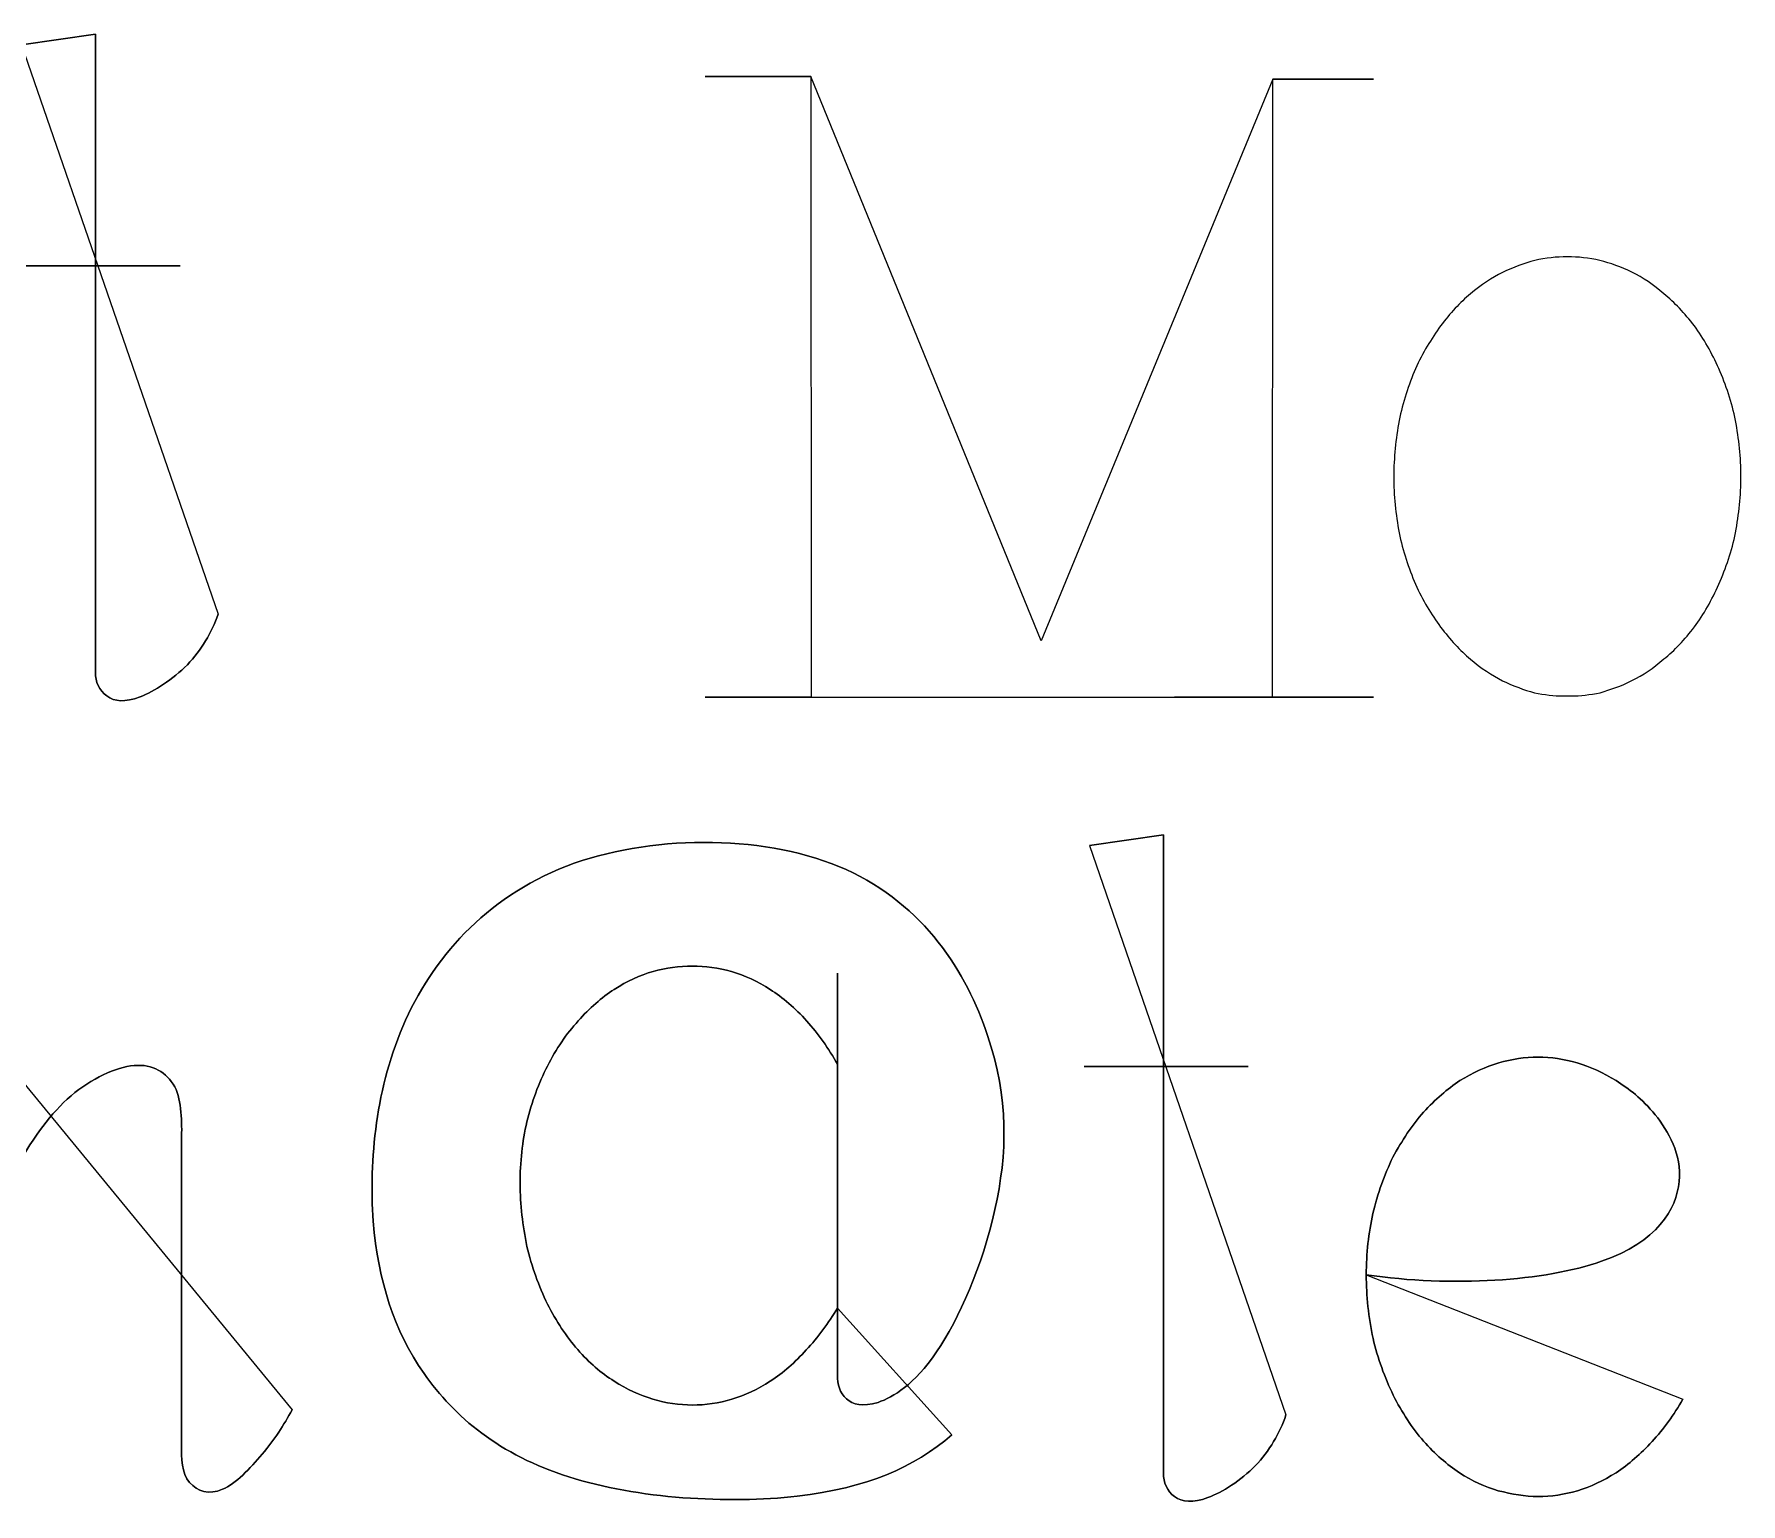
# Model space of a CAD drawing. Header units: centimetres. Extents: x -9.8 to 9.8, y -7 to 7.
# Drawn here: x -8.298 to -7.576, y 5.665 to 6.286 of the extents above; entities that cross this region are included whole.
import ezdxf

# ---------------------------------------------------------------- set-up
doc = ezdxf.new("R2010")
doc.units = ezdxf.units.CM
doc.header["$MEASUREMENT"] = 0
doc.layers.add('Layer 1', color=7, linetype='Continuous')

msp = doc.modelspace()

# ---------------------------------------------------------------- linework, layer by layer
at = {"layer": 'Layer 1', "color": 7}
for points, knots in [([(-8.30288, 6.28157), (-8.30288, 6.28157), (-8.27163, 6.28615), (-8.27163, 6.28615), (-8.27163, 6.28615), (-8.27163, 6.28615), (-8.27163, 6.18823), (-8.27163, 6.18823), (-8.27163, 6.18823), (-8.27163, 6.18823), (-8.2358, 6.18822), (-8.2358, 6.18822), (-8.2358, 6.18822), (-8.2358, 6.18822), (-8.30515, 6.18822), (-8.30515, 6.18822), (-8.30515, 6.18822), (-8.30515, 6.18822), (-8.27163, 6.18822), (-8.27163, 6.18822), (-8.27163, 6.18822), (-8.27163, 6.18822), (-8.27163, 6.0164), (-8.27163, 6.0164), (-8.27163, 6.0164), (-8.27163, 6.01259), (-8.2701, 6.00878), (-8.26687, 6.0065), (-8.26687, 6.0065), (-8.26364, 6.00401), (-8.25906, 6.00364), (-8.25277, 6.00613), (-8.25277, 6.00613), (-8.24668, 6.00841), (-8.23906, 6.01356), (-8.23277, 6.01965), (-8.23277, 6.01965), (-8.22687, 6.02595), (-8.22248, 6.03317), (-8.21981, 6.041), (-8.21981, 6.041), (-8.21981, 6.041), (-8.30288, 6.28157), (-8.30288, 6.28157)], [0, 0, 0, 0, 0.083333, 0.083333, 0.083333, 0.083333, 0.166667, 0.166667, 0.166667, 0.166667, 0.25, 0.25, 0.25, 0.25, 0.333333, 0.333333, 0.333333, 0.333333, 0.416667, 0.416667, 0.416667, 0.416667, 0.5, 0.5, 0.5, 0.5, 0.583333, 0.583333, 0.583333, 0.583333, 0.666667, 0.666667, 0.666667, 0.666667, 0.75, 0.75, 0.75, 0.75, 0.833333, 0.833333, 0.833333, 0.833333, 1, 1, 1, 1]), ([(-7.92645, 6.00592), (-7.92645, 6.00592), (-8.0139, 6.00592), (-8.0139, 6.00592), (-8.0139, 6.00592), (-8.0139, 6.00592), (-7.96913, 6.00592), (-7.96913, 6.00592), (-7.96913, 6.00592), (-7.96913, 6.00592), (-7.96932, 6.26823), (-7.96932, 6.26823), (-7.96932, 6.26823), (-7.96932, 6.26823), (-8.0139, 6.26823), (-8.0139, 6.26823), (-8.0139, 6.26823), (-8.0139, 6.26823), (-7.96932, 6.26823), (-7.96932, 6.26823), (-7.96932, 6.26823), (-7.96932, 6.26823), (-7.87198, 6.02974), (-7.87198, 6.02974), (-7.87198, 6.02974), (-7.87198, 6.02974), (-7.77405, 6.26709), (-7.77405, 6.26709), (-7.77405, 6.26709), (-7.77405, 6.26709), (-7.73156, 6.26709), (-7.73156, 6.26709), (-7.73156, 6.26709), (-7.73156, 6.26709), (-7.77405, 6.26709), (-7.77405, 6.26709), (-7.77405, 6.26709), (-7.77405, 6.26709), (-7.77424, 6.00592), (-7.77424, 6.00592), (-7.77424, 6.00592), (-7.77424, 6.00592), (-7.81559, 6.00592), (-7.81559, 6.00592), (-7.81559, 6.00592), (-7.81559, 6.00592), (-7.73156, 6.00592), (-7.73156, 6.00592), (-7.73156, 6.00592), (-7.73156, 6.00592), (-7.92645, 6.00592), (-7.92645, 6.00592)], [0, 0, 0, 0, 0.071429, 0.071429, 0.071429, 0.071429, 0.142857, 0.142857, 0.142857, 0.142857, 0.214286, 0.214286, 0.214286, 0.214286, 0.285714, 0.285714, 0.285714, 0.285714, 0.357143, 0.357143, 0.357143, 0.357143, 0.428571, 0.428571, 0.428571, 0.428571, 0.5, 0.5, 0.5, 0.5, 0.571429, 0.571429, 0.571429, 0.571429, 0.642857, 0.642857, 0.642857, 0.642857, 0.714286, 0.714286, 0.714286, 0.714286, 0.785714, 0.785714, 0.785714, 0.785714, 0.857143, 0.857143, 0.857143, 0.857143, 1, 1, 1, 1]), ([(-8.38252, 5.94076), (-8.38252, 5.94076), (-8.34365, 5.94857), (-8.34365, 5.94857), (-8.34365, 5.94857), (-8.34365, 5.94857), (-8.34346, 5.66816), (-8.34346, 5.66816), (-8.34346, 5.66816), (-8.34346, 5.66816), (-8.34365, 5.70168), (-8.34365, 5.70168), (-8.34365, 5.70168), (-8.33812, 5.72359), (-8.33164, 5.7455), (-8.32497, 5.76341), (-8.32497, 5.76341), (-8.3183, 5.78151), (-8.31145, 5.79598), (-8.3046, 5.80799), (-8.3046, 5.80799), (-8.29754, 5.82037), (-8.2905, 5.83008), (-8.28193, 5.83752), (-8.28193, 5.83752), (-8.27336, 5.84477), (-8.26307, 5.84972), (-8.25526, 5.85027), (-8.25526, 5.85027), (-8.24727, 5.85104), (-8.24174, 5.84741), (-8.23811, 5.84133), (-8.23811, 5.84133), (-8.23507, 5.83506), (-8.23507, 5.82667), (-8.23525, 5.81868), (-8.23525, 5.81868), (-8.23525, 5.81868), (-8.23525, 5.69009), (-8.23525, 5.69009), (-8.23525, 5.69009), (-8.23525, 5.68437), (-8.23525, 5.67808), (-8.23181, 5.67411), (-8.23181, 5.67411), (-8.22858, 5.6703), (-8.22361, 5.66877), (-8.21789, 5.67125), (-8.21789, 5.67125), (-8.21236, 5.67353), (-8.20627, 5.68001), (-8.20112, 5.68612), (-8.20112, 5.68612), (-8.19597, 5.69223), (-8.19197, 5.69832), (-8.18855, 5.7048), (-8.18855, 5.7048), (-8.18855, 5.7048), (-8.38252, 5.94076), (-8.38252, 5.94076)], [0, 0, 0, 0, 0.0625, 0.0625, 0.0625, 0.0625, 0.125, 0.125, 0.125, 0.125, 0.1875, 0.1875, 0.1875, 0.1875, 0.25, 0.25, 0.25, 0.25, 0.3125, 0.3125, 0.3125, 0.3125, 0.375, 0.375, 0.375, 0.375, 0.4375, 0.4375, 0.4375, 0.4375, 0.5, 0.5, 0.5, 0.5, 0.5625, 0.5625, 0.5625, 0.5625, 0.625, 0.625, 0.625, 0.625, 0.6875, 0.6875, 0.6875, 0.6875, 0.75, 0.75, 0.75, 0.75, 0.8125, 0.8125, 0.8125, 0.8125, 0.875, 0.875, 0.875, 0.875, 1, 1, 1, 1]), ([(-7.95807, 5.7478), (-7.96188, 5.74153), (-7.96627, 5.73542), (-7.97122, 5.7301), (-7.97122, 5.7301), (-7.97598, 5.72497), (-7.98093, 5.72039), (-7.98646, 5.71695), (-7.98646, 5.71695), (-7.9918, 5.71333), (-7.99712, 5.71105), (-8.00265, 5.70933), (-8.00265, 5.70933), (-8.00818, 5.70761), (-8.01389, 5.70684), (-8.01942, 5.70684), (-8.01942, 5.70684), (-8.03048, 5.70684), (-8.04172, 5.71009), (-8.05239, 5.71692), (-8.05239, 5.71692), (-8.05792, 5.72036), (-8.06305, 5.72473), (-8.06782, 5.73026), (-8.06782, 5.73026), (-8.07258, 5.73576), (-8.07697, 5.74227), (-8.08057, 5.7495), (-8.08057, 5.7495), (-8.08438, 5.75712), (-8.08724, 5.76532), (-8.08933, 5.77389), (-8.08933, 5.77389), (-8.09105, 5.78265), (-8.09219, 5.79159), (-8.09219, 5.80035), (-8.09219, 5.80035), (-8.09219, 5.8095), (-8.09124, 5.81826), (-8.08933, 5.82644), (-8.08933, 5.82644), (-8.08724, 5.83483), (-8.08438, 5.843), (-8.08057, 5.85007), (-8.08057, 5.85007), (-8.07695, 5.85729), (-8.07258, 5.86378), (-8.06761, 5.86912), (-8.06761, 5.86912), (-8.06285, 5.87465), (-8.05769, 5.87904), (-8.05237, 5.88246), (-8.05237, 5.88246), (-8.04705, 5.88608), (-8.04152, 5.88839), (-8.03599, 5.89008), (-8.03599, 5.89008), (-8.03046, 5.89161), (-8.02496, 5.89236), (-8.01943, 5.89236), (-8.01943, 5.89236), (-8.0084, 5.89236), (-7.99715, 5.88932), (-7.98646, 5.88244), (-7.98646, 5.88244), (-7.98114, 5.87903), (-7.97598, 5.87463), (-7.97103, 5.8691), (-7.97103, 5.8691), (-7.96627, 5.86376), (-7.96169, 5.85748), (-7.95807, 5.85082), (-7.95807, 5.85082), (-7.95807, 5.85082), (-7.95807, 5.88929), (-7.95807, 5.88929), (-7.95807, 5.88929), (-7.95807, 5.88929), (-7.95807, 5.71937), (-7.95807, 5.71937), (-7.95807, 5.71937), (-7.95807, 5.71575), (-7.95712, 5.71194), (-7.95426, 5.70945), (-7.95426, 5.70945), (-7.95159, 5.70699), (-7.94741, 5.70604), (-7.94092, 5.70794), (-7.94092, 5.70794), (-7.93444, 5.71022), (-7.92568, 5.71535), (-7.91615, 5.72927), (-7.91615, 5.72927), (-7.90681, 5.74316), (-7.89673, 5.76584), (-7.89157, 5.78946), (-7.89157, 5.78946), (-7.88623, 5.81288), (-7.88567, 5.83671), (-7.89461, 5.86299), (-7.89461, 5.86299), (-7.90337, 5.88947), (-7.92165, 5.91842), (-7.95443, 5.9331), (-7.95443, 5.9331), (-7.987, 5.94776), (-8.03407, 5.94815), (-8.06931, 5.93577), (-8.06931, 5.93577), (-8.10455, 5.92302), (-8.1276, 5.89786), (-8.14056, 5.86949), (-8.14056, 5.86949), (-8.15331, 5.84129), (-8.15599, 5.81025), (-8.15427, 5.78453), (-8.15427, 5.78453), (-8.15199, 5.75881), (-8.14551, 5.73844), (-8.13276, 5.72013), (-8.13276, 5.72013), (-8.12001, 5.70185), (-8.10075, 5.68565), (-8.07161, 5.6765), (-8.07161, 5.6765), (-8.04266, 5.66716), (-8.00417, 5.66507), (-7.97504, 5.6683), (-7.97504, 5.6683), (-7.9457, 5.67174), (-7.9257, 5.6805), (-7.90969, 5.6942), (-7.90969, 5.6942), (-7.90969, 5.6942), (-7.95807, 5.7478), (-7.95807, 5.7478)], [0, 0, 0, 0, 0.028571, 0.028571, 0.028571, 0.028571, 0.057143, 0.057143, 0.057143, 0.057143, 0.085714, 0.085714, 0.085714, 0.085714, 0.114286, 0.114286, 0.114286, 0.114286, 0.142857, 0.142857, 0.142857, 0.142857, 0.171429, 0.171429, 0.171429, 0.171429, 0.2, 0.2, 0.2, 0.2, 0.228571, 0.228571, 0.228571, 0.228571, 0.257143, 0.257143, 0.257143, 0.257143, 0.285714, 0.285714, 0.285714, 0.285714, 0.314286, 0.314286, 0.314286, 0.314286, 0.342857, 0.342857, 0.342857, 0.342857, 0.371429, 0.371429, 0.371429, 0.371429, 0.4, 0.4, 0.4, 0.4, 0.428571, 0.428571, 0.428571, 0.428571, 0.457143, 0.457143, 0.457143, 0.457143, 0.485714, 0.485714, 0.485714, 0.485714, 0.514286, 0.514286, 0.514286, 0.514286, 0.542857, 0.542857, 0.542857, 0.542857, 0.571429, 0.571429, 0.571429, 0.571429, 0.6, 0.6, 0.6, 0.6, 0.628571, 0.628571, 0.628571, 0.628571, 0.657143, 0.657143, 0.657143, 0.657143, 0.685714, 0.685714, 0.685714, 0.685714, 0.714286, 0.714286, 0.714286, 0.714286, 0.742857, 0.742857, 0.742857, 0.742857, 0.771429, 0.771429, 0.771429, 0.771429, 0.8, 0.8, 0.8, 0.8, 0.828571, 0.828571, 0.828571, 0.828571, 0.857143, 0.857143, 0.857143, 0.857143, 0.885714, 0.885714, 0.885714, 0.885714, 0.914286, 0.914286, 0.914286, 0.914286, 0.942857, 0.942857, 0.942857, 0.942857, 1, 1, 1, 1]), ([(-7.85158, 5.94324), (-7.85158, 5.94324), (-7.82033, 5.94782), (-7.82033, 5.94782), (-7.82033, 5.94782), (-7.82033, 5.94782), (-7.82033, 5.8499), (-7.82033, 5.8499), (-7.82033, 5.8499), (-7.82033, 5.8499), (-7.7845, 5.8499), (-7.7845, 5.8499), (-7.7845, 5.8499), (-7.7845, 5.8499), (-7.85388, 5.8499), (-7.85388, 5.8499), (-7.85388, 5.8499), (-7.85388, 5.8499), (-7.82036, 5.8499), (-7.82036, 5.8499), (-7.82036, 5.8499), (-7.82036, 5.8499), (-7.82036, 5.67805), (-7.82036, 5.67805), (-7.82036, 5.67805), (-7.82036, 5.67424), (-7.81883, 5.67043), (-7.8156, 5.66815), (-7.8156, 5.66815), (-7.81235, 5.66587), (-7.80779, 5.66529), (-7.8015, 5.66775), (-7.8015, 5.66775), (-7.79541, 5.66984), (-7.78761, 5.67518), (-7.7815, 5.68109), (-7.7815, 5.68109), (-7.77541, 5.68757), (-7.77121, 5.69482), (-7.76854, 5.70263), (-7.76854, 5.70263), (-7.76854, 5.70263), (-7.85158, 5.94324), (-7.85158, 5.94324)], [0, 0, 0, 0, 0.083333, 0.083333, 0.083333, 0.083333, 0.166667, 0.166667, 0.166667, 0.166667, 0.25, 0.25, 0.25, 0.25, 0.333333, 0.333333, 0.333333, 0.333333, 0.416667, 0.416667, 0.416667, 0.416667, 0.5, 0.5, 0.5, 0.5, 0.583333, 0.583333, 0.583333, 0.583333, 0.666667, 0.666667, 0.666667, 0.666667, 0.75, 0.75, 0.75, 0.75, 0.833333, 0.833333, 0.833333, 0.833333, 1, 1, 1, 1]), ([(-7.85158, 5.94324), (-7.85158, 5.94324), (-7.85158, 5.94324), (-7.85158, 5.94324), (-7.85158, 5.94324), (-7.85158, 5.94324), (-7.85158, 5.94324), (-7.85158, 5.94324)], [0, 0, 0, 0, 0.333333, 0.333333, 0.333333, 0.333333, 1, 1, 1, 1]), ([(-7.7346, 5.76187), (-7.6984, 5.75655), (-7.65898, 5.7592), (-7.63517, 5.76759), (-7.63517, 5.76759), (-7.61154, 5.77579), (-7.60355, 5.7895), (-7.60239, 5.8013), (-7.60239, 5.8013), (-7.60125, 5.81292), (-7.60697, 5.82244), (-7.6125, 5.82948), (-7.6125, 5.82948), (-7.61822, 5.83633), (-7.62356, 5.84051), (-7.62906, 5.84395), (-7.62906, 5.84395), (-7.63991, 5.85062), (-7.65097, 5.85387), (-7.66203, 5.85387), (-7.66203, 5.85387), (-7.67306, 5.85387), (-7.68431, 5.85062), (-7.695, 5.84395), (-7.695, 5.84395), (-7.70034, 5.84033), (-7.70548, 5.83593), (-7.71043, 5.83061), (-7.71043, 5.83061), (-7.71519, 5.82508), (-7.71956, 5.8186), (-7.72339, 5.81156), (-7.72339, 5.81156), (-7.72683, 5.80413), (-7.72987, 5.79632), (-7.73178, 5.78775), (-7.73178, 5.78775), (-7.73368, 5.7796), (-7.7346, 5.77084), (-7.7346, 5.76187), (-7.7346, 5.76187), (-7.7346, 5.75293), (-7.73365, 5.74396), (-7.73174, 5.73501), (-7.73174, 5.73501), (-7.72983, 5.72662), (-7.72679, 5.71845), (-7.72317, 5.71101), (-7.72317, 5.71101), (-7.71955, 5.70358), (-7.71518, 5.69712), (-7.71042, 5.69159), (-7.71042, 5.69159), (-7.70547, 5.68609), (-7.7005, 5.68169), (-7.69518, 5.67825), (-7.69518, 5.67825), (-7.68986, 5.67463), (-7.68433, 5.67235), (-7.6788, 5.67063), (-7.6788, 5.67063), (-7.67308, 5.6691), (-7.66756, 5.66817), (-7.66203, 5.66817), (-7.66203, 5.66817), (-7.65097, 5.66817), (-7.63973, 5.6714), (-7.62906, 5.67825), (-7.62906, 5.67825), (-7.62372, 5.68169), (-7.61858, 5.68624), (-7.61382, 5.6914), (-7.61382, 5.6914), (-7.60906, 5.69653), (-7.60448, 5.70283), (-7.60086, 5.70931), (-7.60086, 5.70931), (-7.60086, 5.70931), (-7.7346, 5.76187), (-7.7346, 5.76187)], [0, 0, 0, 0, 0.047619, 0.047619, 0.047619, 0.047619, 0.095238, 0.095238, 0.095238, 0.095238, 0.142857, 0.142857, 0.142857, 0.142857, 0.190476, 0.190476, 0.190476, 0.190476, 0.238095, 0.238095, 0.238095, 0.238095, 0.285714, 0.285714, 0.285714, 0.285714, 0.333333, 0.333333, 0.333333, 0.333333, 0.380952, 0.380952, 0.380952, 0.380952, 0.428571, 0.428571, 0.428571, 0.428571, 0.47619, 0.47619, 0.47619, 0.47619, 0.52381, 0.52381, 0.52381, 0.52381, 0.571429, 0.571429, 0.571429, 0.571429, 0.619048, 0.619048, 0.619048, 0.619048, 0.666667, 0.666667, 0.666667, 0.666667, 0.714286, 0.714286, 0.714286, 0.714286, 0.761905, 0.761905, 0.761905, 0.761905, 0.809524, 0.809524, 0.809524, 0.809524, 0.857143, 0.857143, 0.857143, 0.857143, 0.904762, 0.904762, 0.904762, 0.904762, 1, 1, 1, 1]), ([(-7.7346, 5.76187), (-7.7346, 5.76187), (-7.7346, 5.76187), (-7.7346, 5.76187), (-7.7346, 5.76187), (-7.7346, 5.76187), (-7.7346, 5.76187), (-7.7346, 5.76187)], [0, 0, 0, 0, 0.333333, 0.333333, 0.333333, 0.333333, 1, 1, 1, 1]), ([(-7.95807, 5.7478), (-7.95807, 5.7478), (-7.95807, 5.7478), (-7.95807, 5.7478), (-7.95807, 5.7478), (-7.95807, 5.7478), (-7.95807, 5.7478), (-7.95807, 5.7478)], [0, 0, 0, 0, 0.333333, 0.333333, 0.333333, 0.333333, 1, 1, 1, 1])]:
    msp.add_open_spline(points, degree=3, knots=knots, dxfattribs=at)
at = {"layer": 'Layer 1', "color": 9, "lineweight": 0}
for points, knots in [([(-8.30288, 6.28157), (-8.30288, 6.28157), (-8.27163, 6.28615), (-8.27163, 6.28615), (-8.27163, 6.28615), (-8.27163, 6.28615), (-8.27163, 6.18823), (-8.27163, 6.18823), (-8.27163, 6.18823), (-8.27163, 6.18823), (-8.2358, 6.18822), (-8.2358, 6.18822), (-8.2358, 6.18822), (-8.2358, 6.18822), (-8.30515, 6.18822), (-8.30515, 6.18822), (-8.30515, 6.18822), (-8.30515, 6.18822), (-8.27163, 6.18822), (-8.27163, 6.18822), (-8.27163, 6.18822), (-8.27163, 6.18822), (-8.27163, 6.0164), (-8.27163, 6.0164), (-8.27163, 6.0164), (-8.27163, 6.01259), (-8.2701, 6.00878), (-8.26687, 6.0065), (-8.26687, 6.0065), (-8.26364, 6.00401), (-8.25906, 6.00364), (-8.25277, 6.00613), (-8.25277, 6.00613), (-8.24668, 6.00841), (-8.23906, 6.01356), (-8.23277, 6.01965), (-8.23277, 6.01965), (-8.22687, 6.02595), (-8.22248, 6.03317), (-8.21981, 6.041)], [0, 0, 0, 0, 0.090909, 0.090909, 0.090909, 0.090909, 0.181818, 0.181818, 0.181818, 0.181818, 0.272727, 0.272727, 0.272727, 0.272727, 0.363636, 0.363636, 0.363636, 0.363636, 0.454545, 0.454545, 0.454545, 0.454545, 0.545455, 0.545455, 0.545455, 0.545455, 0.636364, 0.636364, 0.636364, 0.636364, 0.727273, 0.727273, 0.727273, 0.727273, 0.818182, 0.818182, 0.818182, 0.818182, 1, 1, 1, 1]), ([(-7.92645, 6.00592), (-7.92645, 6.00592), (-8.0139, 6.00592), (-8.0139, 6.00592), (-8.0139, 6.00592), (-8.0139, 6.00592), (-7.96913, 6.00592), (-7.96913, 6.00592), (-7.96913, 6.00592), (-7.96913, 6.00592), (-7.96932, 6.26823), (-7.96932, 6.26823), (-7.96932, 6.26823), (-7.96932, 6.26823), (-8.0139, 6.26823), (-8.0139, 6.26823), (-8.0139, 6.26823), (-8.0139, 6.26823), (-7.96932, 6.26823), (-7.96932, 6.26823), (-7.96932, 6.26823), (-7.96932, 6.26823), (-7.87198, 6.02974), (-7.87198, 6.02974), (-7.87198, 6.02974), (-7.87198, 6.02974), (-7.77405, 6.26709), (-7.77405, 6.26709), (-7.77405, 6.26709), (-7.77405, 6.26709), (-7.73156, 6.26709), (-7.73156, 6.26709), (-7.73156, 6.26709), (-7.73156, 6.26709), (-7.77405, 6.26709), (-7.77405, 6.26709), (-7.77405, 6.26709), (-7.77405, 6.26709), (-7.77424, 6.00592), (-7.77424, 6.00592), (-7.77424, 6.00592), (-7.77424, 6.00592), (-7.81559, 6.00592), (-7.81559, 6.00592), (-7.81559, 6.00592), (-7.81559, 6.00592), (-7.73156, 6.00592), (-7.73156, 6.00592), (-7.73156, 6.00592), (-7.92645, 6.00592), (-7.92645, 6.00592)], [0, 0, 0, 0, 0.076923, 0.076923, 0.076923, 0.076923, 0.153846, 0.153846, 0.153846, 0.153846, 0.230769, 0.230769, 0.230769, 0.230769, 0.307692, 0.307692, 0.307692, 0.307692, 0.384615, 0.384615, 0.384615, 0.384615, 0.461538, 0.461538, 0.461538, 0.461538, 0.538462, 0.538462, 0.538462, 0.538462, 0.615385, 0.615385, 0.615385, 0.615385, 0.692308, 0.692308, 0.692308, 0.692308, 0.769231, 0.769231, 0.769231, 0.769231, 0.846154, 0.846154, 0.846154, 0.846154, 1, 1, 1, 1.19489, 1.19489, 1.19489, 1.19489]), ([(-8.38252, 5.94076), (-8.38252, 5.94076), (-8.34365, 5.94857), (-8.34365, 5.94857), (-8.34365, 5.94857), (-8.34365, 5.94857), (-8.34346, 5.66816), (-8.34346, 5.66816), (-8.34346, 5.66816), (-8.34346, 5.66816), (-8.34365, 5.70168), (-8.34365, 5.70168), (-8.34365, 5.70168), (-8.33812, 5.72359), (-8.33164, 5.7455), (-8.32497, 5.76341), (-8.32497, 5.76341), (-8.3183, 5.78151), (-8.31145, 5.79598), (-8.3046, 5.80799), (-8.3046, 5.80799), (-8.29754, 5.82037), (-8.2905, 5.83008), (-8.28193, 5.83752), (-8.28193, 5.83752), (-8.27336, 5.84477), (-8.26307, 5.84972), (-8.25526, 5.85027), (-8.25526, 5.85027), (-8.24727, 5.85104), (-8.24174, 5.84741), (-8.23811, 5.84133), (-8.23811, 5.84133), (-8.23507, 5.83506), (-8.23507, 5.82667), (-8.23525, 5.81868), (-8.23525, 5.81868), (-8.23525, 5.81868), (-8.23525, 5.69009), (-8.23525, 5.69009), (-8.23525, 5.69009), (-8.23525, 5.68437), (-8.23525, 5.67808), (-8.23181, 5.67411), (-8.23181, 5.67411), (-8.22858, 5.6703), (-8.22361, 5.66877), (-8.21789, 5.67125), (-8.21789, 5.67125), (-8.21236, 5.67353), (-8.20627, 5.68001), (-8.20112, 5.68612), (-8.20112, 5.68612), (-8.19597, 5.69223), (-8.19197, 5.69832), (-8.18855, 5.7048)], [0, 0, 0, 0, 0.066667, 0.066667, 0.066667, 0.066667, 0.133333, 0.133333, 0.133333, 0.133333, 0.2, 0.2, 0.2, 0.2, 0.266667, 0.266667, 0.266667, 0.266667, 0.333333, 0.333333, 0.333333, 0.333333, 0.4, 0.4, 0.4, 0.4, 0.466667, 0.466667, 0.466667, 0.466667, 0.533333, 0.533333, 0.533333, 0.533333, 0.6, 0.6, 0.6, 0.6, 0.666667, 0.666667, 0.666667, 0.666667, 0.733333, 0.733333, 0.733333, 0.733333, 0.8, 0.8, 0.8, 0.8, 0.866667, 0.866667, 0.866667, 0.866667, 1, 1, 1, 1]), ([(-7.95807, 5.7478), (-7.96188, 5.74153), (-7.96627, 5.73542), (-7.97122, 5.7301), (-7.97122, 5.7301), (-7.97598, 5.72497), (-7.98093, 5.72039), (-7.98646, 5.71695), (-7.98646, 5.71695), (-7.9918, 5.71333), (-7.99712, 5.71105), (-8.00265, 5.70933), (-8.00265, 5.70933), (-8.00818, 5.70761), (-8.01389, 5.70684), (-8.01942, 5.70684), (-8.01942, 5.70684), (-8.03048, 5.70684), (-8.04172, 5.71009), (-8.05239, 5.71692), (-8.05239, 5.71692), (-8.05792, 5.72036), (-8.06305, 5.72473), (-8.06782, 5.73026), (-8.06782, 5.73026), (-8.07258, 5.73576), (-8.07697, 5.74227), (-8.08057, 5.7495), (-8.08057, 5.7495), (-8.08438, 5.75712), (-8.08724, 5.76532), (-8.08933, 5.77389), (-8.08933, 5.77389), (-8.09105, 5.78265), (-8.09219, 5.79159), (-8.09219, 5.80035), (-8.09219, 5.80035), (-8.09219, 5.8095), (-8.09124, 5.81826), (-8.08933, 5.82644), (-8.08933, 5.82644), (-8.08724, 5.83483), (-8.08438, 5.843), (-8.08057, 5.85007), (-8.08057, 5.85007), (-8.07695, 5.85729), (-8.07258, 5.86378), (-8.06761, 5.86912), (-8.06761, 5.86912), (-8.06285, 5.87465), (-8.05769, 5.87904), (-8.05237, 5.88246), (-8.05237, 5.88246), (-8.04705, 5.88608), (-8.04152, 5.88839), (-8.03599, 5.89008), (-8.03599, 5.89008), (-8.03046, 5.89161), (-8.02496, 5.89236), (-8.01943, 5.89236), (-8.01943, 5.89236), (-8.0084, 5.89236), (-7.99715, 5.88932), (-7.98646, 5.88244), (-7.98646, 5.88244), (-7.98114, 5.87903), (-7.97598, 5.87463), (-7.97103, 5.8691), (-7.97103, 5.8691), (-7.96627, 5.86376), (-7.96169, 5.85748), (-7.95807, 5.85082), (-7.95807, 5.85082), (-7.95807, 5.85082), (-7.95807, 5.88929), (-7.95807, 5.88929), (-7.95807, 5.88929), (-7.95807, 5.88929), (-7.95807, 5.71937), (-7.95807, 5.71937), (-7.95807, 5.71937), (-7.95807, 5.71575), (-7.95712, 5.71194), (-7.95426, 5.70945), (-7.95426, 5.70945), (-7.95159, 5.70699), (-7.94741, 5.70604), (-7.94092, 5.70794), (-7.94092, 5.70794), (-7.93444, 5.71022), (-7.92568, 5.71535), (-7.91615, 5.72927), (-7.91615, 5.72927), (-7.90681, 5.74316), (-7.89673, 5.76584), (-7.89157, 5.78946), (-7.89157, 5.78946), (-7.88623, 5.81288), (-7.88567, 5.83671), (-7.89461, 5.86299), (-7.89461, 5.86299), (-7.90337, 5.88947), (-7.92165, 5.91842), (-7.95443, 5.9331), (-7.95443, 5.9331), (-7.987, 5.94776), (-8.03407, 5.94815), (-8.06931, 5.93577), (-8.06931, 5.93577), (-8.10455, 5.92302), (-8.1276, 5.89786), (-8.14056, 5.86949), (-8.14056, 5.86949), (-8.15331, 5.84129), (-8.15599, 5.81025), (-8.15427, 5.78453), (-8.15427, 5.78453), (-8.15199, 5.75881), (-8.14551, 5.73844), (-8.13276, 5.72013), (-8.13276, 5.72013), (-8.12001, 5.70185), (-8.10075, 5.68565), (-8.07161, 5.6765), (-8.07161, 5.6765), (-8.04266, 5.66716), (-8.00417, 5.66507), (-7.97504, 5.6683), (-7.97504, 5.6683), (-7.9457, 5.67174), (-7.9257, 5.6805), (-7.90969, 5.6942)], [0, 0, 0, 0, 0.029412, 0.029412, 0.029412, 0.029412, 0.058824, 0.058824, 0.058824, 0.058824, 0.088235, 0.088235, 0.088235, 0.088235, 0.117647, 0.117647, 0.117647, 0.117647, 0.147059, 0.147059, 0.147059, 0.147059, 0.176471, 0.176471, 0.176471, 0.176471, 0.205882, 0.205882, 0.205882, 0.205882, 0.235294, 0.235294, 0.235294, 0.235294, 0.264706, 0.264706, 0.264706, 0.264706, 0.294118, 0.294118, 0.294118, 0.294118, 0.323529, 0.323529, 0.323529, 0.323529, 0.352941, 0.352941, 0.352941, 0.352941, 0.382353, 0.382353, 0.382353, 0.382353, 0.411765, 0.411765, 0.411765, 0.411765, 0.441176, 0.441176, 0.441176, 0.441176, 0.470588, 0.470588, 0.470588, 0.470588, 0.5, 0.5, 0.5, 0.5, 0.529412, 0.529412, 0.529412, 0.529412, 0.558824, 0.558824, 0.558824, 0.558824, 0.588235, 0.588235, 0.588235, 0.588235, 0.617647, 0.617647, 0.617647, 0.617647, 0.647059, 0.647059, 0.647059, 0.647059, 0.676471, 0.676471, 0.676471, 0.676471, 0.705882, 0.705882, 0.705882, 0.705882, 0.735294, 0.735294, 0.735294, 0.735294, 0.764706, 0.764706, 0.764706, 0.764706, 0.794118, 0.794118, 0.794118, 0.794118, 0.823529, 0.823529, 0.823529, 0.823529, 0.852941, 0.852941, 0.852941, 0.852941, 0.882353, 0.882353, 0.882353, 0.882353, 0.911765, 0.911765, 0.911765, 0.911765, 0.941176, 0.941176, 0.941176, 0.941176, 1, 1, 1, 1]), ([(-7.85158, 5.94324), (-7.85158, 5.94324), (-7.82033, 5.94782), (-7.82033, 5.94782), (-7.82033, 5.94782), (-7.82033, 5.94782), (-7.82033, 5.8499), (-7.82033, 5.8499), (-7.82033, 5.8499), (-7.82033, 5.8499), (-7.7845, 5.8499), (-7.7845, 5.8499), (-7.7845, 5.8499), (-7.7845, 5.8499), (-7.85388, 5.8499), (-7.85388, 5.8499), (-7.85388, 5.8499), (-7.85388, 5.8499), (-7.82036, 5.8499), (-7.82036, 5.8499), (-7.82036, 5.8499), (-7.82036, 5.8499), (-7.82036, 5.67805), (-7.82036, 5.67805), (-7.82036, 5.67805), (-7.82036, 5.67424), (-7.81883, 5.67043), (-7.8156, 5.66815), (-7.8156, 5.66815), (-7.81235, 5.66587), (-7.80779, 5.66529), (-7.8015, 5.66775), (-7.8015, 5.66775), (-7.79541, 5.66984), (-7.78761, 5.67518), (-7.7815, 5.68109), (-7.7815, 5.68109), (-7.77541, 5.68757), (-7.77121, 5.69482), (-7.76854, 5.70263)], [0, 0, 0, 0, 0.090909, 0.090909, 0.090909, 0.090909, 0.181818, 0.181818, 0.181818, 0.181818, 0.272727, 0.272727, 0.272727, 0.272727, 0.363636, 0.363636, 0.363636, 0.363636, 0.454545, 0.454545, 0.454545, 0.454545, 0.545455, 0.545455, 0.545455, 0.545455, 0.636364, 0.636364, 0.636364, 0.636364, 0.727273, 0.727273, 0.727273, 0.727273, 0.818182, 0.818182, 0.818182, 0.818182, 1, 1, 1, 1]), ([(-7.85158, 5.94324), (-7.85158, 5.94324), (-7.85158, 5.94324), (-7.85158, 5.94324), (-7.85158, 5.94324), (-7.85158, 5.94324), (-7.85158, 5.94324), (-7.85158, 5.94324)], [0, 0, 0, 0, 0.333333, 0.333333, 0.333333, 0.333333, 1, 1, 1, 1]), ([(-7.7346, 5.76187), (-7.6984, 5.75655), (-7.65898, 5.7592), (-7.63517, 5.76759), (-7.63517, 5.76759), (-7.61154, 5.77579), (-7.60355, 5.7895), (-7.60239, 5.8013), (-7.60239, 5.8013), (-7.60125, 5.81292), (-7.60697, 5.82244), (-7.6125, 5.82948), (-7.6125, 5.82948), (-7.61822, 5.83633), (-7.62356, 5.84051), (-7.62906, 5.84395), (-7.62906, 5.84395), (-7.63991, 5.85062), (-7.65097, 5.85387), (-7.66203, 5.85387), (-7.66203, 5.85387), (-7.67306, 5.85387), (-7.68431, 5.85062), (-7.695, 5.84395), (-7.695, 5.84395), (-7.70034, 5.84033), (-7.70548, 5.83593), (-7.71043, 5.83061), (-7.71043, 5.83061), (-7.71519, 5.82508), (-7.71956, 5.8186), (-7.72339, 5.81156), (-7.72339, 5.81156), (-7.72683, 5.80413), (-7.72987, 5.79632), (-7.73178, 5.78775), (-7.73178, 5.78775), (-7.73368, 5.7796), (-7.7346, 5.77084), (-7.7346, 5.76187), (-7.7346, 5.76187), (-7.7346, 5.75293), (-7.73365, 5.74396), (-7.73174, 5.73501), (-7.73174, 5.73501), (-7.72983, 5.72662), (-7.72679, 5.71845), (-7.72317, 5.71101), (-7.72317, 5.71101), (-7.71955, 5.70358), (-7.71518, 5.69712), (-7.71042, 5.69159), (-7.71042, 5.69159), (-7.70547, 5.68609), (-7.7005, 5.68169), (-7.69518, 5.67825), (-7.69518, 5.67825), (-7.68986, 5.67463), (-7.68433, 5.67235), (-7.6788, 5.67063), (-7.6788, 5.67063), (-7.67308, 5.6691), (-7.66756, 5.66817), (-7.66203, 5.66817), (-7.66203, 5.66817), (-7.65097, 5.66817), (-7.63973, 5.6714), (-7.62906, 5.67825), (-7.62906, 5.67825), (-7.62372, 5.68169), (-7.61858, 5.68624), (-7.61382, 5.6914), (-7.61382, 5.6914), (-7.60906, 5.69653), (-7.60448, 5.70283), (-7.60086, 5.70931)], [0, 0, 0, 0, 0.05, 0.05, 0.05, 0.05, 0.1, 0.1, 0.1, 0.1, 0.15, 0.15, 0.15, 0.15, 0.2, 0.2, 0.2, 0.2, 0.25, 0.25, 0.25, 0.25, 0.3, 0.3, 0.3, 0.3, 0.35, 0.35, 0.35, 0.35, 0.4, 0.4, 0.4, 0.4, 0.45, 0.45, 0.45, 0.45, 0.5, 0.5, 0.5, 0.5, 0.55, 0.55, 0.55, 0.55, 0.6, 0.6, 0.6, 0.6, 0.65, 0.65, 0.65, 0.65, 0.7, 0.7, 0.7, 0.7, 0.75, 0.75, 0.75, 0.75, 0.8, 0.8, 0.8, 0.8, 0.85, 0.85, 0.85, 0.85, 0.9, 0.9, 0.9, 0.9, 1, 1, 1, 1]), ([(-7.7346, 5.76187), (-7.7346, 5.76187), (-7.7346, 5.76187), (-7.7346, 5.76187), (-7.7346, 5.76187), (-7.7346, 5.76187), (-7.7346, 5.76187), (-7.7346, 5.76187)], [0, 0, 0, 0, 0.333333, 0.333333, 0.333333, 0.333333, 1, 1, 1, 1]), ([(-7.95807, 5.7478), (-7.95807, 5.7478), (-7.95807, 5.7478), (-7.95807, 5.7478), (-7.95807, 5.7478), (-7.95807, 5.7478), (-7.95807, 5.7478), (-7.95807, 5.7478)], [0, 0, 0, 0, 0.333333, 0.333333, 0.333333, 0.333333, 1, 1, 1, 1])]:
    msp.add_open_spline(points, degree=3, knots=knots, dxfattribs=at)
at = {"layer": 'Layer 1', "color": 7, "lineweight": 0}
msp.add_open_spline([(-7.65004, 6.00648), (-7.65004, 6.00648), (-7.65137, 6.00648), (-7.65137, 6.00648), (-7.65137, 6.00648), (-7.65537, 6.00648), (-7.65918, 6.00704), (-7.66357, 6.0078), (-7.66357, 6.0078), (-7.66796, 6.00912), (-7.67233, 6.01066), (-7.67709, 6.01293), (-7.67709, 6.01293), (-7.68148, 6.01521), (-7.68622, 6.01827), (-7.69061, 6.02208), (-7.69061, 6.02208), (-7.695, 6.0257), (-7.69918, 6.03028), (-7.70318, 6.0356), (-7.70318, 6.0356), (-7.70718, 6.04092), (-7.7108, 6.04703), (-7.71384, 6.0537), (-7.71384, 6.0537), (-7.7167, 6.06055), (-7.71918, 6.0678), (-7.72069, 6.07542), (-7.72069, 6.07542), (-7.72222, 6.08323), (-7.72297, 6.09122), (-7.72297, 6.09923), (-7.72297, 6.09923), (-7.72297, 6.10722), (-7.7222, 6.11505), (-7.72069, 6.12286), (-7.72069, 6.12286), (-7.71916, 6.13048), (-7.71669, 6.13791), (-7.71384, 6.14477), (-7.71384, 6.14477), (-7.7108, 6.15144), (-7.70717, 6.15734), (-7.70318, 6.16287), (-7.70318, 6.16287), (-7.69918, 6.16821), (-7.69498, 6.17279), (-7.69061, 6.17639), (-7.69061, 6.17639), (-7.68167, 6.18401), (-7.67233, 6.18819), (-7.66336, 6.19049), (-7.66336, 6.19049), (-7.65423, 6.19258), (-7.64508, 6.19258), (-7.63592, 6.19049), (-7.63592, 6.19049), (-7.63153, 6.18935), (-7.62677, 6.18782), (-7.6224, 6.18554), (-7.6224, 6.18554), (-7.61764, 6.18326), (-7.61325, 6.18022), (-7.60888, 6.17641), (-7.60888, 6.17641), (-7.6043, 6.17279), (-7.60012, 6.16821), (-7.59592, 6.16289), (-7.59592, 6.16289), (-7.59211, 6.15736), (-7.58849, 6.15146), (-7.58563, 6.14479), (-7.58563, 6.14479), (-7.58259, 6.13794), (-7.5801, 6.1305), (-7.57859, 6.12288), (-7.57859, 6.12288), (-7.57706, 6.11507), (-7.57631, 6.10724), (-7.57631, 6.09925), (-7.57631, 6.09925), (-7.57631, 6.09126), (-7.57708, 6.08324), (-7.57859, 6.07544), (-7.57859, 6.07544), (-7.58012, 6.06782), (-7.58259, 6.06057), (-7.58563, 6.05372), (-7.58563, 6.05372), (-7.58849, 6.04705), (-7.59211, 6.04097), (-7.59592, 6.03562), (-7.59592, 6.03562), (-7.6001, 6.03028), (-7.60431, 6.0257), (-7.60888, 6.0221), (-7.60888, 6.0221), (-7.61327, 6.01829), (-7.61764, 6.01525), (-7.6224, 6.01295), (-7.6224, 6.01295), (-7.62679, 6.01067), (-7.63153, 6.00914), (-7.63574, 6.00782), (-7.63574, 6.00782), (-7.64013, 6.00705), (-7.64413, 6.0065), (-7.64794, 6.0065), (-7.64794, 6.0065), (-7.64794, 6.0065), (-7.65004, 6.0065), (-7.65004, 6.0065), (-7.65004, 6.0065), (-7.65004, 6.0065), (-7.65004, 6.00648), (-7.65004, 6.00648)], degree=3, knots=[0, 0, 0, 0, 0.033333, 0.033333, 0.033333, 0.033333, 0.066667, 0.066667, 0.066667, 0.066667, 0.1, 0.1, 0.1, 0.1, 0.133333, 0.133333, 0.133333, 0.133333, 0.166667, 0.166667, 0.166667, 0.166667, 0.2, 0.2, 0.2, 0.2, 0.233333, 0.233333, 0.233333, 0.233333, 0.266667, 0.266667, 0.266667, 0.266667, 0.3, 0.3, 0.3, 0.3, 0.333333, 0.333333, 0.333333, 0.333333, 0.366667, 0.366667, 0.366667, 0.366667, 0.4, 0.4, 0.4, 0.4, 0.433333, 0.433333, 0.433333, 0.433333, 0.466667, 0.466667, 0.466667, 0.466667, 0.5, 0.5, 0.5, 0.5, 0.533333, 0.533333, 0.533333, 0.533333, 0.566667, 0.566667, 0.566667, 0.566667, 0.6, 0.6, 0.6, 0.6, 0.633333, 0.633333, 0.633333, 0.633333, 0.666667, 0.666667, 0.666667, 0.666667, 0.7, 0.7, 0.7, 0.7, 0.733333, 0.733333, 0.733333, 0.733333, 0.766667, 0.766667, 0.766667, 0.766667, 0.8, 0.8, 0.8, 0.8, 0.833333, 0.833333, 0.833333, 0.833333, 0.866667, 0.866667, 0.866667, 0.866667, 0.9, 0.9, 0.9, 0.9, 0.933333, 0.933333, 0.933333, 0.933333, 1, 1, 1, 1], dxfattribs=at)

doc.saveas('drawing.dxf')
